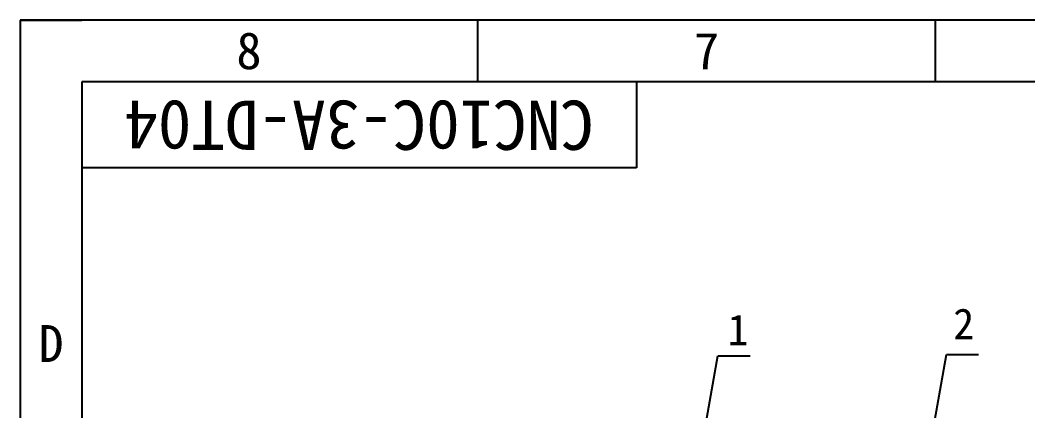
# Model space of a CAD drawing. Header units: millimetres. Extents: x 547 to 2149, y 622 to 1790.
# Drawn here: x 1524.7 to 1606.4, y 1758.5 to 1790.2 of the extents above; entities that cross this region are included whole.
import ezdxf

# ---------------------------------------------------------------- set-up
doc = ezdxf.new("R2010")
doc.units = ezdxf.units.MM
doc.layers.add('仅图框使用', color=7, linetype='Continuous')
doc.layers.add('英文数字标注', color=3, linetype='Continuous')
doc.styles.get("Standard").update_dxf_attribs({"font": 'txt', "bigfont": 'gbcbig.shx'})

msp = doc.modelspace()

# ---------------------------------------------------------------- linework, layer by layer
at = {"layer": '仅图框使用'}
for p, q in [((1524.678, 1790.181), (1524.678, 1580.181)), ((1821.678, 1790.181), (1524.678, 1790.181)), ((1524.678, 1790.181), (1529.678, 1790.181)), ((1561.803, 1785.181), (1561.803, 1790.181)), ((1598.928, 1785.181), (1598.928, 1790.181)), ((1529.678, 1785.181), (1529.678, 1585.181)), ((1816.678, 1785.181), (1529.678, 1785.181)), ((1574.678, 1785.181), (1574.678, 1778.181)), ((1574.678, 1778.181), (1529.678, 1778.181))]:
    msp.add_line(p, q, dxfattribs=at)
at = {"layer": '英文数字标注'}
for p, q in [((1578.061, 1744.707), (1581.276, 1762.941)), ((1581.276, 1762.941), (1583.888, 1762.941)), ((1595.73, 1739.832), (1599.821, 1763.031)), ((1599.821, 1763.031), (1602.432, 1763.031))]:
    msp.add_line(p, q, dxfattribs=at)

# ---------------------------------------------------------------- texts
at = {"layer": '仅图框使用', "char_height": 3, "attachment_point": 5}
for s, insert, width in [('{\\fSimSun|b0|i0|c134|p2;8}', (1543.24, 1787.681), 37.125), ('{\\fSimSun|b0|i0|c134|p2;7}', (1580.365, 1787.681), 37.125), ('{\\fSimSun|b0|i0|c134|p2;D}', (1527.178, 1763.931), 5)]:
    msp.add_mtext(s, dxfattribs=dict(at, insert=insert, width=width))
at = {"layer": '英文数字标注', "insert": (1552.178, 1781.681), "char_height": 4, "width": 45, "attachment_point": 5, "rotation": 180}
msp.add_mtext('{\\fSimSun|b0|i0|c134|p2;CNC10C-3A-DT04}', dxfattribs=at)
at = {"layer": '英文数字标注', "char_height": 2.5, "width": 4.86703, "attachment_point": 4}
for s, insert in [('\\A1;{\\fSimSun|b0|i0|c134|p2;2}', (1600.373, 1765.533)), ('\\A1;{\\fSimSun|b0|i0|c134|p2;1}', (1582.064, 1765.046))]:
    msp.add_mtext(s, dxfattribs=dict(at, insert=insert))

doc.saveas('drawing.dxf')
